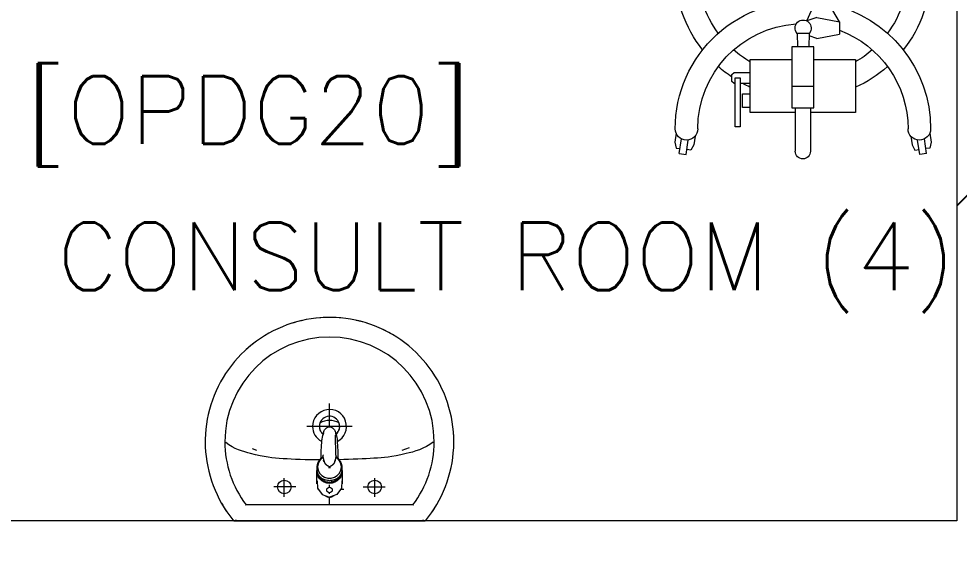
# Model space of a CAD drawing. Header units: inches. Extents: x -12418 to 57169, y -29325 to 19878.
# Drawn here: x 21774 to 23854, y -10029 to -8847 of the extents above; entities that cross this region are included whole.
import ezdxf

# ---------------------------------------------------------------- set-up
doc = ezdxf.new("R2010")
doc.units = ezdxf.units.IN
doc.header["$LTSCALE"] = 25
doc.header["$MEASUREMENT"] = 0
doc.linetypes.add('DASHDOT', pattern=[25.4, 12.7, -6.35, 0, -6.35])
doc.layers.get('0').update_dxf_attribs({"color": 8})
doc.layers.get('Defpoints').update_dxf_attribs({"color": 8})
for name, color, linetype, lineweight in [('00-Ground Floor$0$72_EGR_BASE_TEXT', 252, 'Continuous', 5), ('00-Ground Floor$0$LOADING', 253, 'Continuous', 5), ('00-Ground Floor$0$P-SANR-FIXT', 6, 'Continuous', 18), ('00-Ground Floor$0$P-SANR-FIXT-1', 6, 'Continuous', 13), ('00-Ground Floor$0$Walls', 251, 'Continuous', 5), ('E-LITE-CLNG-CNDT', 6, 'DASHDOT', 35), ('T-DATA-DIM', 251, 'DASHDOT', 25), ('T-DATA-DIM @ 100', 251, 'DASHDOT', 25)]:
    doc.layers.add(name, color=color, linetype=linetype, lineweight=lineweight)
doc.styles.add('00-Ground Floor$0$SIMPLEX', font='SIMPLEX.shx', dxfattribs={"height": 150})
doc.styles.add('DC_Simplex', font='SIMPLEX.shx', dxfattribs={"width": 0.7})
doc.dimstyles.new('DevCad-MM', dxfattribs={"dimscale": 0.01, "dimtxt": 2, "dimasz": 2, "dimexe": 1, "dimexo": 1, "dimgap": 0.6, "dimtad": 1, "dimdec": 0, "dimrnd": 10, "dimzin": 1, "dimdsep": 46, "dimtxsty": 'DC_Simplex', "dimblk1": 'OBLIQUE', "dimblk2": 'OBLIQUE', "dimsah": 1, "dimcen": 3, "dimclrd": 256, "dimclre": 256, "dimclrt": 45, "dimadec": 0, "dimazin": 0, "dimtfac": 1, "dimtdec": 0, "dimtix": 1, "dimtmove": 2, "dimatfit": 2, "dimldrblk": 'OBLIQUE', "dimfxl": 1, "dimtolj": 1, "dimtzin": 0, "dimarcsym": 0})

# ---------------------------------------------------------------- blocks, each defined once
blk = doc.blocks.new('00-Ground Floor$0$mobile light')
at = {"layer": '00-Ground Floor$0$LOADING'}
for p, q in [((1882.58, -498.29), (1882.35, -499.8)), ((1882.58, -498.29), (1885.78, -498.78)), ((1883.78, -497.56), (1883.65, -498.45)), ((1885.1, -497.29), (1883.78, -497.56)), ((1887.04, -497.59), (1885.1, -497.29)), ((1923.94, -497.59), (1925.88, -497.29)), ((1928.41, -498.29), (1925.2, -498.78)), ((1925.88, -497.29), (1927.2, -497.56)), ((1927.2, -497.56), (1927.33, -498.45)), ((1928.41, -498.29), (1928.63, -499.8)), ((1882.35, -499.8), (1885.55, -500.28)), ((1883.28, -500.85), (1883.42, -499.96)), ((1884.47, -501.5), (1883.28, -500.85)), ((1928.63, -499.8), (1925.43, -500.28)), ((1926.52, -501.5), (1927.7, -500.85)), ((1927.7, -500.85), (1927.56, -499.96)), ((1886.4, -501.79), (1884.47, -501.5)), ((1924.58, -501.79), (1926.52, -501.5)), ((1947.59, -502.62), (1941.09, -502.62)), ((1948.76, -501.94), (1947.59, -502.62)), ((1947.59, -502.62), (1947.59, -505.45)), ((1948.15, -506.5), (1952.41, -502.55)), ((1953.47, -501.94), (1948.76, -501.94)), ((1958.23, -506.5), (1953.47, -501.94)), ((1947.59, -505.45), (1941.09, -505.45)), ((1947.59, -505.45), (1948.15, -506.5)), ((1946.6, -512.08), (1948.15, -506.5)), ((1958.23, -506.5), (1948.15, -506.5)), ((1959.78, -512.08), (1958.23, -506.5)), ((1963.08, -509.67), (1943.3, -509.67)), ((1959.78, -512.08), (1946.6, -512.08)), ((1908.01, -522.53), (1909, -517.55)), ((1911.69, -517.55), (1909, -517.55)), ((1912.69, -522.53), (1911.69, -517.55)), ((1911.69, -517.55), (1914.17, -518.99)), ((1914.17, -518.99), (1914.17, -523.77)), ((1921.08, -519.69), (1914.74, -519.69)), ((1922.73, -518.8), (1921.08, -519.69)), ((1921.08, -519.69), (1921.08, -523.01)), ((1921.08, -519.69), (1921.08, -523.01)), ((1925.38, -518.8), (1922.73, -518.8)), ((1892.68, -523.97), (1883.05, -523.97)), ((1892.68, -528.06), (1892.68, -523.24)), ((1892.68, -523.24), (1906.16, -523.24)), ((1897.5, -528.06), (1897.5, -523.24)), ((1906.16, -523.24), (1906.16, -528.06)), ((1908.01, -522.53), (1908.62, -524.28)), ((1912.69, -522.53), (1911.9, -524.78)), ((1911.9, -524.78), (1914.17, -523.77)), ((1921.08, -523.01), (1914.77, -523.01)), ((1922.73, -523.93), (1921.08, -523.04)), ((1925.38, -523.93), (1922.73, -523.93)), ((1909.15, -524.25), (1906.16, -524.32)), ((1909.15, -524.25), (1909.15, -526.94)), ((1892.68, -527.34), (1883.05, -527.34)), ((1906.16, -528.06), (1892.68, -528.06)), ((1909.15, -526.94), (1906.16, -526.87)), ((1882.35, -551.47), (1885.55, -550.99)), ((1884.47, -549.77), (1883.28, -550.42)), ((1883.28, -550.42), (1883.42, -551.31)), ((1886.4, -549.48), (1884.47, -549.77)), ((1924.58, -549.48), (1926.52, -549.77)), ((1928.63, -551.47), (1925.43, -550.99)), ((1926.52, -549.77), (1927.7, -550.42)), ((1927.7, -550.42), (1927.56, -551.31)), ((1882.58, -552.98), (1882.35, -551.47)), ((1882.58, -552.98), (1885.78, -552.5)), ((1883.78, -553.71), (1883.65, -552.82)), ((1928.41, -552.98), (1925.2, -552.5)), ((1927.2, -553.71), (1927.33, -552.82)), ((1928.41, -552.98), (1928.63, -551.47)), ((1885.1, -553.98), (1883.78, -553.71)), ((1887.04, -553.69), (1885.1, -553.98)), ((1923.94, -553.69), (1925.88, -553.98)), ((1925.88, -553.98), (1927.2, -553.71))]:
    blk.add_line(p, q, dxfattribs=at)
for points in [[(1903.33, -523.24), (1903.33, -514.02), (1891.61, -514.02), (1891.61, -523.97)], [(1954.27, -524.55), (1954.27, -528.82), (1952.05, -528.82), (1952.05, -524.5)], [(1891.61, -527.34), (1891.61, -537.34), (1903.33, -537.34), (1903.33, -528.06)], [(1892.74, -537.34), (1892.74, -539.04), (1895.76, -539.04), (1895.76, -537.34)], [(1898.05, -537.34), (1898.05, -539.5)], [(1898.05, -540.63), (1898.05, -540.87), (1898.53, -541.35), (1900.02, -541.35), (1900.5, -540.87), (1900.5, -537.34)]]:
    blk.add_lwpolyline(points, dxfattribs=at)
for points in [[(1929.78, -518.8), (1925.38, -518.8), (1925.38, -523.93), (1929.78, -523.93)], [(1899.3, -539.5), (1888.5, -539.5), (1888.5, -540.63), (1899.3, -540.63)]]:
    blk.add_lwpolyline(points, close=True, dxfattribs=at)
for centre, radius in [((1945.96, -511.25), 0.793), ((1960.42, -511.25), 0.793), ((1953.01, -531.79), 8.32), ((1953.01, -531.79), 7.35), ((1938.31, -531.85), 0.793), ((1968.07, -531.85), 0.793), ((1953.19, -546.77), 0.793)]:
    blk.add_circle(centre, radius, dxfattribs=at)
for centre, radius, start, end in [((1888.02, -499.89), 2.5, 90, 270), ((1888.02, -525.64), 28.25, 12.1463, 90), ((1922.96, -525.64), 28.25, 90, 128.2073), ((1922.96, -499.89), 2.5, 270, 90), ((1888.02, -525.64), 23.25, 20.3387, 90), ((1922.96, -525.64), 23.25, 90, 126.3743), ((1942.82, -519.31), 16.86, 97.1293, 177.6115), ((1942.82, -519.31), 13.97, 97.1293, 177.6115), ((1922.96, -525.64), 28.25, 138.4974, 155.7305), ((1922.96, -525.64), 23.25, 138.7224, 150.0382), ((1980.13, -532.49), 43.32, 148.2167, 181.2501), ((1926.25, -532.49), 43.32, 358.7499, 31.7833), ((1980.13, -532.49), 40.72, 152.4092, 181.2501), ((1946.6, -514.96), 2.89, 90, 152.4092), ((1959.78, -514.96), 2.89, 27.5908, 90), ((1926.25, -532.49), 40.72, 358.7499, 27.5908), ((1911.94, -521.38), 3.27, 313.0112, 46.9888), ((1883.05, -525.65), 1.68, 90, 270), ((1888.02, -525.64), 28.25, 270, 5.3386), ((1910.32, -525.6), 1.78, 229.0673, 130.9327), ((1888.02, -525.64), 23.25, 270, 356.3184), ((1953.19, -531.93), 16.44, 185.2361, 354.7639), ((1953.19, -531.93), 13.84, 185.2361, 354.7639), ((1922.96, -525.64), 28.25, 204.483, 208.105), ((1922.96, -525.64), 23.25, 210.2349, 221.2776), ((1922.96, -525.64), 28.25, 213.7985, 221.5026), ((1922.96, -525.64), 23.25, 233.6257, 270), ((1888.02, -551.39), 2.5, 90, 270), ((1922.96, -525.64), 28.25, 231.7927, 270), ((1922.96, -551.39), 2.5, 270, 90)]:
    blk.add_arc(centre, radius, start, end, dxfattribs=at)
blk = doc.blocks.new('00-Ground Floor$0$FP_138-161_A_00_GFL_-0_080_Einreichung_Grundrisse_100')
at = {"layer": '00-Ground Floor$0$P-SANR-FIXT'}
blk.add_line((-0.0044, -0.0019), (-0.0045, -0.0021), dxfattribs=at)
at = {"layer": '00-Ground Floor$0$P-SANR-FIXT', "flags": 128}
blk.add_lwpolyline([(-0.0057, -0.0037), (-0.0058, -0.0039), (-0.006, -0.004)], dxfattribs=at)
blk = doc.blocks.new('00-Ground Floor$0$FP_139-161_A_00_GFL_-0_080_Einreichung_Grundrisse_100')
at = {"layer": '00-Ground Floor$0$P-SANR-FIXT'}
blk.add_line((0.0045, -0.0022), (0.0044, -0.002), dxfattribs=at)
at = {"layer": '00-Ground Floor$0$P-SANR-FIXT', "flags": 128}
blk.add_lwpolyline([(0.006, -0.004), (0.0059, -0.0039), (0.0057, -0.0038)], dxfattribs=at)
blk = doc.blocks.new('00-Ground Floor$0$IS_Ceraplus_B8204_BIM_BG _1_ - B8204AA - CERAPLUS single lever basin mixer with pop-up waste-V137-161_A_00_GFL_-0_080_Einreichung_Grundrisse_100')
at = {"layer": '00-Ground Floor$0$P-SANR-FIXT-1'}
h = blk.add_hatch(dxfattribs=at)
h.set_pattern_fill('FP_26', color=256, style=0, pattern_type=2)
h.set_pattern_definition([(225, (0.009, 0), (0.010607, -0.010607), []), (315, (0.009, 0), (0.010607, 0.010607), [])])
h.paths.add_polyline_path([(0.0056, -0.002), (0.0058, -0.0024), (0.0058, -0.0021)])
h.paths.add_polyline_path([(0.007, -0.0039), (0.0088, -0.0045), (0.0084, -0.0043)])
at = {"layer": '00-Ground Floor$0$LOADING'}
for p, q in [((-0.028, 0), (-0.028, -0.0281)), ((0.028, -0.0281), (0.028, 0)), ((-0.0274, -0.0337), (-0.0271, -0.0392)), ((-0.0262, -0.0282), (-0.0263, -0.0287)), ((0.0263, -0.0287), (0.0262, -0.0282)), ((0.0262, -0.0293), (0.0263, -0.0287)), ((0.0271, -0.0392), (0.0274, -0.0337)), ((-0.0137, -0.0512), (-0.0129, -0.0517)), ((0.0124, -0.052), (0.0133, -0.0515)), ((0.0185, -0.0618), (0.019, -0.0539)), ((0.019, -0.0539), (0.0188, -0.0561)), ((0.014, -0.0647), (0.0133, -0.1077))]:
    blk.add_line(p, q, dxfattribs=at)
at = {"layer": '00-Ground Floor$0$LOADING', "flags": 128}
for points in [[(-0.0272, -0.0069), (-0.0266, 0.009), (-0.0165, 0.0236), (0, 0.0291)], [(0.0272, -0.0069), (0.0266, 0.009), (0.0165, 0.0236), (0, 0.0291)], [(-0.0176, -0.0568), (-0.0224, -0.0513), (-0.0254, -0.0448), (-0.0264, -0.0376), (-0.0253, -0.0305), (-0.0222, -0.024), (-0.0172, -0.0186), (-0.0109, -0.0147), (-0.0037, -0.0127), (0.0037, -0.0127), (0.0109, -0.0147), (0.0172, -0.0186), (0.0222, -0.024), (0.0253, -0.0305), (0.0264, -0.0376), (0.0254, -0.0448), (0.0224, -0.0513), (0.0176, -0.0568)], [(-0.0271, -0.0393), (-0.027, -0.0403), (-0.0269, -0.0414), (-0.0267, -0.0424), (-0.0265, -0.0434), (-0.0262, -0.0444), (-0.0259, -0.0454), (-0.0255, -0.0464), (-0.0252, -0.0474), (-0.0247, -0.0484), (-0.0243, -0.0493), (-0.0238, -0.0502), (-0.0232, -0.0511), (-0.0226, -0.052), (-0.022, -0.0529), (-0.0214, -0.0537), (-0.0207, -0.0545), (-0.0199, -0.0553), (-0.0192, -0.0561), (-0.0184, -0.0568), (-0.0176, -0.0575), (-0.0173, -0.0577)], [(0.0173, -0.0577), (0.0181, -0.057), (0.0189, -0.0563), (0.0197, -0.0556), (0.0204, -0.0548), (0.0211, -0.054), (0.0218, -0.0532), (0.0224, -0.0523), (0.023, -0.0514), (0.0236, -0.0505), (0.0241, -0.0496), (0.0246, -0.0487), (0.025, -0.0477), (0.0254, -0.0467), (0.0258, -0.0458), (0.0261, -0.0448), (0.0264, -0.0437), (0.0266, -0.0427), (0.0268, -0.0417), (0.027, -0.0407), (0.0271, -0.0396), (0.0271, -0.0393)], [(-0.019, -0.0539), (-0.0185, -0.0615), (-0.0185, -0.0618)], [(-0.0162, -0.0579), (-0.0156, -0.058), (-0.0151, -0.0581), (-0.0146, -0.0583), (-0.0142, -0.0586), (-0.0139, -0.0588), (-0.0138, -0.0591)], [(-0.0138, -0.0591), (-0.0139, -0.0612), (-0.014, -0.0633)], [(0.0138, -0.0591), (0.0139, -0.0588), (0.0142, -0.0586), (0.0146, -0.0583), (0.0151, -0.0581), (0.0156, -0.058), (0.0162, -0.0579)], [(0.014, -0.0633), (0.0139, -0.0612), (0.0138, -0.0591)], [(0.0171, -0.0578), (0.0174, -0.0575), (0.0176, -0.0568)], [(-0.0181, -0.0728), (-0.0177, -0.083), (-0.0172, -0.0938)], [(0.0172, -0.0938), (0.0177, -0.083), (0.0181, -0.0728)], [(0.0184, -0.0651), (0.0184, -0.0652), (0.0184, -0.0652), (0.0184, -0.0652), (0.0184, -0.0654), (0.0184, -0.0655)], [(-0.0129, -0.1142), (-0.0124, -0.1161), (-0.0118, -0.1179), (-0.0109, -0.1197), (-0.0098, -0.1214), (-0.0084, -0.123), (-0.0067, -0.1244), (-0.0047, -0.1255), (-0.0025, -0.1263), (0, -0.1266)], [(0, -0.1266), (0.0025, -0.1263), (0.0047, -0.1255), (0.0067, -0.1244), (0.0084, -0.123), (0.0098, -0.1214), (0.0109, -0.1197), (0.0118, -0.1179), (0.0124, -0.1161), (0.0129, -0.1142)]]:
    blk.add_lwpolyline(points, dxfattribs=at)
at = {"layer": '00-Ground Floor$0$LOADING'}
for centre, radius, start, end in [((0, 0.0135), 0.00603, 0, 180), ((0, 0.0135), 0.00603, 180, 0), ((-0.009, 0), 0.005, 300, 315), ((0.009, 0), 0.005, 225, 240)]:
    blk.add_arc(centre, radius, start, end, dxfattribs=at)
for centre, major_axis, start_param, end_param in [((0, -0.0281), (-0.028, 0), 4.712389, 6.47291), ((0, -0.0287), (0.0267, 0), 1.570796, 3.036556), ((0, -0.0287), (0.0263, 0), 2.625648, 2.791756), ((0, -0.0287), (-0.0263, 0), 4.712389, 5.759587), ((0, -0.0281), (0.028, 0), 6.093357, 7.853982), ((0, -0.0287), (0.0267, 0), 0.105099, 1.570796), ((0, -0.0287), (0.0262, 0), 0.523599, 1.570796), ((0, -0.0287), (0.0262, 0), 0.349919, 0.515945), ((0, -0.0321), (0.0275, 0), 3.141823, 3.202701), ((0, -0.0321), (0.0275, 0), 3.239313, 3.439417), ((0, -0.0281), (0.028, 0), 3.371221, 3.483334), ((0, -0.0287), (0.0267, 0), 6.059374, 6.108652), ((0, -0.0321), (0.0275, 0), 5.985527, 6.185455), ((0, -0.0281), (0.028, 0), 5.94107, 6.05344), ((0, -0.0321), (0.0275, 0), 6.222066, 6.282955), ((0, -0.0312), (0.0248, 0), 4.111947, 4.191073), ((0, -0.0281), (0.028, 0), 4.202431, 4.259552), ((0, -0.0287), (0.0263, 0), 4.169225, 4.2325), ((0, -0.0281), (0.028, 0), 5.172057, 5.222265)]:
    blk.add_ellipse(centre, major_axis=major_axis, ratio=0.961262, start_param=start_param, end_param=end_param, dxfattribs=at)
for points, knots in [([(-0.0215, -0.0162), (-0.0216, -0.0163), (-0.0219, -0.0167), (-0.0227, -0.0177), (-0.0238, -0.0192), (-0.0249, -0.0211), (-0.0258, -0.0231), (-0.0266, -0.0253), (-0.0273, -0.0282), (-0.0275, -0.0305), (-0.0275, -0.0321)], [0.7859035, 0.7859035, 0.7859035, 0.7859035, 0.7916667, 0.8055556, 0.8333333, 0.8611111, 0.8888889, 0.9166667, 0.9444444, 1, 1, 1, 1]), ([(0.021, -0.0157), (0.0208, -0.0154), (0.0203, -0.0149), (0.0192, -0.0139), (0.0177, -0.0127), (0.0161, -0.0117), (0.0148, -0.0109), (0.0138, -0.0104), (0.0127, -0.0099), (0.0113, -0.0093), (0.0087, -0.0084), (0.0048, -0.0075), (0, -0.0071), (-0.0048, -0.0075), (-0.0087, -0.0084), (-0.0113, -0.0093), (-0.0127, -0.0099), (-0.0138, -0.0104), (-0.0148, -0.0109), (-0.0161, -0.0117), (-0.0177, -0.0127), (-0.0191, -0.0139), (-0.0202, -0.0149), (-0.0208, -0.0154), (-0.021, -0.0157)], [0.2222222, 0.2222222, 0.2222222, 0.2222222, 0.2361111, 0.25, 0.2777778, 0.3055556, 0.3194444, 0.3333333, 0.3472222, 0.3611111, 0.3888889, 0.4444444, 0.5, 0.5555556, 0.6111111, 0.6388889, 0.6527778, 0.6666667, 0.6805556, 0.6944444, 0.7222222, 0.75, 0.7638889, 0.7777778, 0.7777778, 0.7777778, 0.7777778]), ([(0.0275, -0.0321), (0.0275, -0.0305), (0.0273, -0.0282), (0.0266, -0.0253), (0.0258, -0.0231), (0.0249, -0.0211), (0.0238, -0.0192), (0.0227, -0.0177), (0.0219, -0.0167), (0.0216, -0.0163), (0.0215, -0.0162)], [0, 0, 0, 0, 0.0555556, 0.0833333, 0.1111111, 0.1388889, 0.1666667, 0.1944444, 0.2083333, 0.2142181, 0.2142181, 0.2142181, 0.2142181]), ([(0, -0.0378), (-0.0005, -0.038), (-0.0012, -0.0384), (-0.0021, -0.0389), (-0.0028, -0.0393), (-0.0035, -0.0397), (-0.0042, -0.04), (-0.0049, -0.0405), (-0.0055, -0.0409), (-0.0061, -0.0414), (-0.0067, -0.0419), (-0.0072, -0.0424), (-0.0078, -0.0429), (-0.0083, -0.0435), (-0.0088, -0.0441), (-0.0092, -0.0446), (-0.0096, -0.0452), (-0.01, -0.0459), (-0.0103, -0.0466), (-0.0105, -0.0472), (-0.0107, -0.0477), (-0.0108, -0.0481), (-0.0109, -0.0484), (-0.0111, -0.0489), (-0.0114, -0.0497), (-0.0118, -0.0509), (-0.0122, -0.0521), (-0.0124, -0.053), (-0.0126, -0.0537), (-0.0128, -0.0544), (-0.0129, -0.0552), (-0.0131, -0.0559), (-0.0132, -0.0566), (-0.0134, -0.0572), (-0.0136, -0.0581), (-0.0137, -0.0587), (-0.0138, -0.0591)], [0, 0, 0, 0, 0.055556, 0.083333, 0.111111, 0.138889, 0.166667, 0.194444, 0.222222, 0.25, 0.277778, 0.305556, 0.333333, 0.361111, 0.388889, 0.416667, 0.444444, 0.472222, 0.5, 0.527778, 0.541667, 0.555556, 0.569444, 0.583333, 0.611111, 0.666667, 0.722222, 0.75, 0.777778, 0.805556, 0.833333, 0.861111, 0.888889, 0.916667, 0.944444, 1, 1, 1, 1]), ([(0, -0.0357), (-0.0006, -0.0357), (-0.0013, -0.0357), (-0.002, -0.0357), (-0.0022, -0.0357)], [0, 0, 0, 0, 0.1, 0.1298359, 0.1298359, 0.1298359, 0.1298359]), ([(0.0022, -0.0357), (0.002, -0.0357), (0.0013, -0.0357), (0.0006, -0.0357), (0, -0.0357)], [0.8701578, 0.8701578, 0.8701578, 0.8701578, 0.9, 1, 1, 1, 1]), ([(0.0138, -0.0591), (0.0137, -0.0587), (0.0136, -0.0581), (0.0134, -0.0572), (0.0132, -0.0566), (0.0131, -0.0559), (0.0129, -0.0552), (0.0128, -0.0544), (0.0126, -0.0537), (0.0124, -0.053), (0.0122, -0.0521), (0.0118, -0.0509), (0.0114, -0.0497), (0.0111, -0.0489), (0.0109, -0.0484), (0.0108, -0.0481), (0.0107, -0.0477), (0.0105, -0.0472), (0.0103, -0.0466), (0.01, -0.0459), (0.0096, -0.0452), (0.0092, -0.0446), (0.0088, -0.0441), (0.0083, -0.0435), (0.0078, -0.0429), (0.0072, -0.0424), (0.0067, -0.0419), (0.0061, -0.0414), (0.0055, -0.0409), (0.0049, -0.0405), (0.0042, -0.04), (0.0035, -0.0397), (0.0028, -0.0393), (0.0021, -0.0389), (0.0012, -0.0384), (0.0005, -0.038), (0, -0.0378)], [0, 0, 0, 0, 0.055556, 0.083333, 0.111111, 0.138889, 0.166667, 0.194444, 0.222222, 0.25, 0.277778, 0.333333, 0.388889, 0.416667, 0.430556, 0.444444, 0.458333, 0.472222, 0.5, 0.527778, 0.555556, 0.583333, 0.611111, 0.638889, 0.666667, 0.694444, 0.722222, 0.75, 0.777778, 0.805556, 0.833333, 0.861111, 0.888889, 0.916667, 0.944444, 1, 1, 1, 1]), ([(-0.0188, -0.0538), (-0.0188, -0.0547), (-0.0186, -0.0582), (-0.0185, -0.0619), (-0.0184, -0.0646)], [0.6724021, 0.6724021, 0.6724021, 0.6724021, 0.75, 1, 1, 1, 1]), ([(-0.0162, -0.0579), (-0.0162, -0.0578), (-0.0163, -0.0578), (-0.0165, -0.0577), (-0.0166, -0.0575), (-0.0167, -0.0574), (-0.0169, -0.0573), (-0.017, -0.0572), (-0.0172, -0.0571), (-0.0173, -0.057), (-0.0175, -0.0569), (-0.0176, -0.0568)], [0, 0, 0, 0, 0.1, 0.2, 0.3, 0.4, 0.5, 0.6, 0.7, 0.8, 1, 1, 1, 1]), ([(-0.0148, -0.0587), (-0.015, -0.0586), (-0.0159, -0.0583), (-0.0167, -0.058), (-0.0172, -0.0578)], [0.8, 0.8, 0.8, 0.8, 0.85, 1, 1, 1, 1]), ([(0.0141, -0.0613), (0.0141, -0.0611), (0.0143, -0.0608), (0.0145, -0.0604), (0.0148, -0.06), (0.0151, -0.0596), (0.0153, -0.0594), (0.0155, -0.0592), (0.0156, -0.059), (0.0158, -0.0588), (0.016, -0.0587), (0.0163, -0.0585), (0.0165, -0.0583), (0.0166, -0.0582)], [0.3333333, 0.3333333, 0.3333333, 0.3333333, 0.4166667, 0.5, 0.5833333, 0.6666667, 0.7083333, 0.75, 0.7916667, 0.8333333, 0.875, 0.9166667, 1, 1, 1, 1]), ([(0.0176, -0.0568), (0.0175, -0.0569), (0.0173, -0.057), (0.0172, -0.0571), (0.017, -0.0572), (0.0169, -0.0573), (0.0167, -0.0574), (0.0166, -0.0575), (0.0165, -0.0577), (0.0163, -0.0578), (0.0162, -0.0578), (0.0162, -0.0579)], [0, 0, 0, 0, 0.2, 0.3, 0.4, 0.5, 0.6, 0.7, 0.8, 0.9, 1, 1, 1, 1]), ([(0.0184, -0.0646), (0.0185, -0.0619), (0.0186, -0.0582), (0.0188, -0.0547), (0.0188, -0.0538)], [0, 0, 0, 0, 0.25, 0.3275586, 0.3275586, 0.3275586, 0.3275586]), ([(-0.0131, -0.1116), (-0.0132, -0.1115), (-0.0135, -0.1109), (-0.0141, -0.1099), (-0.0147, -0.1086), (-0.0153, -0.1072), (-0.0159, -0.1053), (-0.0167, -0.1021), (-0.0171, -0.0992), (-0.0171, -0.0973)], [0.4856715, 0.4856715, 0.4856715, 0.4856715, 0.5, 0.55, 0.6, 0.65, 0.7, 0.8, 1, 1, 1, 1]), ([(0.0131, -0.1116), (0.0133, -0.1113), (0.0137, -0.1106), (0.0142, -0.1096), (0.0147, -0.1084), (0.0153, -0.1072), (0.0159, -0.1053), (0.0167, -0.1021), (0.0171, -0.0992), (0.0171, -0.0973)], [-0.5143371, -0.5143371, -0.5143371, -0.5143371, -0.475, -0.4375, -0.4, -0.35, -0.3, -0.2, 0, 0, 0, 0]), ([(-0.0132, -0.1091), (-0.0132, -0.1096), (-0.0132, -0.1103), (-0.0132, -0.1111), (-0.0132, -0.1115), (-0.0132, -0.1118), (-0.0131, -0.1122), (-0.0131, -0.1125), (-0.0131, -0.1128), (-0.0131, -0.1131), (-0.013, -0.1134), (-0.013, -0.1138), (-0.0129, -0.1141), (-0.0129, -0.1142)], [0.2, 0.2, 0.2, 0.2, 0.4, 0.5, 0.55, 0.6, 0.65, 0.7, 0.75, 0.8, 0.85, 0.9, 1, 1, 1, 1]), ([(0.0129, -0.1142), (0.0129, -0.1141), (0.013, -0.1138), (0.013, -0.1134), (0.0131, -0.1131), (0.0131, -0.1128), (0.0131, -0.1125), (0.0131, -0.1122), (0.0132, -0.1118), (0.0132, -0.1115), (0.0132, -0.1111), (0.0132, -0.1103), (0.0132, -0.1096), (0.0132, -0.1091)], [0, 0, 0, 0, 0.1, 0.15, 0.2, 0.25, 0.3, 0.35, 0.4, 0.45, 0.5, 0.6, 0.8, 0.8, 0.8, 0.8])]:
    blk.add_open_spline(points, degree=3, knots=knots, dxfattribs=at)
for points in [[(-0.0172, -0.0578), (-0.0171, -0.0578), (-0.0169, -0.058), (-0.0167, -0.0581), (-0.0166, -0.0582)], [(-0.0162, -0.0579), (-0.0162, -0.0579), (-0.0164, -0.0581), (-0.0165, -0.0582), (-0.0166, -0.0583), (-0.0166, -0.0582), (-0.0166, -0.0582)], [(-0.0166, -0.0582), (-0.0163, -0.0585), (-0.0156, -0.059), (-0.0148, -0.0599), (-0.0142, -0.0609), (-0.0139, -0.0617), (-0.0138, -0.0621)], [(0.0172, -0.0578), (0.0168, -0.0579), (0.0158, -0.0583), (0.0147, -0.0587), (0.0141, -0.059)], [(0.0166, -0.0582), (0.0166, -0.0582), (0.0166, -0.0583), (0.0165, -0.0582), (0.0164, -0.0581), (0.0162, -0.0579), (0.0162, -0.0579)], [(0.0166, -0.0582), (0.0167, -0.0582), (0.0168, -0.0581), (0.0169, -0.058), (0.0169, -0.058)], [(0.0169, -0.058), (0.017, -0.0579), (0.0171, -0.0579), (0.0171, -0.0578)], [(-0.0184, -0.0646), (-0.0183, -0.0659), (-0.0182, -0.0684), (-0.0181, -0.0709), (-0.0181, -0.0721)], [(-0.014, -0.0633), (-0.014, -0.0633), (-0.014, -0.0633), (-0.014, -0.0633)], [(-0.014, -0.0646), (-0.014, -0.0644), (-0.014, -0.064), (-0.014, -0.0635), (-0.014, -0.0633)], [(0.014, -0.0633), (0.014, -0.0633), (0.014, -0.0633), (0.014, -0.0633)], [(0.014, -0.0633), (0.014, -0.0635), (0.014, -0.064), (0.014, -0.0644), (0.014, -0.0647)], [(0.0181, -0.0721), (0.0181, -0.0709), (0.0182, -0.0684), (0.0183, -0.0659), (0.0184, -0.0646)], [(-0.0172, -0.0938), (-0.0172, -0.0944), (-0.0172, -0.0956), (-0.0171, -0.0967), (-0.0171, -0.0973)], [(0.0171, -0.0973), (0.0171, -0.0967), (0.0172, -0.0956), (0.0172, -0.0944), (0.0172, -0.0938)]]:
    blk.add_open_spline(points, degree=3, dxfattribs=at)
for name in ['00-Ground Floor$0$FP_138-161_A_00_GFL_-0_080_Einreichung_Grundrisse_100', '00-Ground Floor$0$FP_139-161_A_00_GFL_-0_080_Einreichung_Grundrisse_100']:
    blk.add_blockref(name, (0, 0), dxfattribs=at)
blk = doc.blocks.new('00-Ground Floor$0$_100_WB_KER_REN_55x45x18 - _100_WB_KER_REN_55x45x18-V63-161_A_00_GFL_-0_080_Einreichung_Grundrisse_100')
at = {"layer": '00-Ground Floor$0$LOADING'}
for p, q in [((-0.2075, 0.225), (-0.2075, 0.2227)), ((0.2074, 0.225), (-0.2074, 0.225)), ((0.2075, 0.2227), (0.2075, 0.225)), ((-0.1855, 0.1899), (0.1855, 0.1899)), ((0, 0.1899), (0, 0.1724)), ((-0.1, 0.172), (-0.1, 0.1303)), ((0.1, 0.172), (0.1, 0.1303)), ((-0.0744, 0.15), (-0.1234, 0.15)), ((-0.0259, 0.155), (-0.0315, 0.155)), ((0, 0.1656), (0, 0.1628)), ((0, 0.1509), (0, 0.1454)), ((0.026, 0.155), (0.0248, 0.155)), ((0.0744, 0.15), (0.1234, 0.15)), ((0, 0.1422), (0, 0.1399)), ((-0.1763, 0.0637), (-0.1598, 0.0692)), ((0.1605, 0.0691), (0.1707, 0.0656)), ((-0.05, 0.0161), (0.05, 0.0161)), ((0, 0.0168), (0, -0.0348))]:
    blk.add_line(p, q, dxfattribs=at)
at = {"layer": '00-Ground Floor$0$LOADING', "flags": 128}
for points in [[(-0.2121, 0.225), (-0.219, 0.2164), (-0.2254, 0.2075), (-0.2316, 0.1983), (-0.2373, 0.189), (-0.2427, 0.1794), (-0.2476, 0.1696), (-0.2522, 0.1596), (-0.2564, 0.1494), (-0.2602, 0.1391), (-0.2635, 0.1286), (-0.2665, 0.118), (-0.269, 0.1073), (-0.271, 0.0965), (-0.2727, 0.0856), (-0.2739, 0.0747), (-0.2747, 0.0637), (-0.275, 0.0527), (-0.275, 0.05)], [(0.275, 0.05), (0.2748, 0.061), (0.2741, 0.072), (0.273, 0.0829), (0.2715, 0.0938), (0.2695, 0.1046), (0.2671, 0.1154), (0.2643, 0.126), (0.261, 0.1365), (0.2574, 0.1469), (0.2533, 0.1571), (0.2488, 0.1671), (0.2439, 0.177), (0.2387, 0.1866), (0.233, 0.1961), (0.227, 0.2053), (0.2206, 0.2142), (0.2138, 0.2229), (0.2121, 0.225)], [(-0.275, 0.05), (-0.2748, 0.039), (-0.2741, 0.028), (-0.273, 0.0171), (-0.2715, 0.0062), (-0.2695, -0.0046), (-0.2671, -0.0154), (-0.2643, -0.026), (-0.261, -0.0365), (-0.2574, -0.0469), (-0.2533, -0.0571), (-0.2488, -0.0671), (-0.2439, -0.077), (-0.2387, -0.0866), (-0.233, -0.0961), (-0.227, -0.1053), (-0.2206, -0.1142), (-0.2138, -0.1229), (-0.2067, -0.1313), (-0.1993, -0.1395), (-0.1916, -0.1473), (-0.1836, -0.1548), (-0.1752, -0.162), (-0.1666, -0.1688), (-0.1577, -0.1753), (-0.1486, -0.1814), (-0.1392, -0.1872), (-0.1296, -0.1925), (-0.1198, -0.1975), (-0.1098, -0.2021), (-0.0996, -0.2063), (-0.0893, -0.2101), (-0.0788, -0.2135), (-0.0682, -0.2164), (-0.0575, -0.2189), (-0.0467, -0.221), (-0.0359, -0.2227), (-0.0249, -0.2239), (-0.014, -0.2246), (-0.003, -0.225), (0.008, -0.2249), (0.019, -0.2243), (0.03, -0.2234), (0.0409, -0.2219), (0.0517, -0.2201), (0.0625, -0.2178), (0.0731, -0.2151), (0.0837, -0.212), (0.0941, -0.2084), (0.1043, -0.2044), (0.1144, -0.2001), (0.1243, -0.1953), (0.1341, -0.1901), (0.1436, -0.1846), (0.1528, -0.1786), (0.1618, -0.1723), (0.1706, -0.1657), (0.1791, -0.1587), (0.1873, -0.1514), (0.1952, -0.1437), (0.2028, -0.1358), (0.21, -0.1275), (0.217, -0.119), (0.2236, -0.1101), (0.2298, -0.1011), (0.2356, -0.0918), (0.2411, -0.0822), (0.2462, -0.0725), (0.2509, -0.0625), (0.2552, -0.0524), (0.2591, -0.0421), (0.2626, -0.0317), (0.2656, -0.0211), (0.2683, -0.0104), (0.2705, 0.0003), (0.2722, 0.0112), (0.2736, 0.0221), (0.2745, 0.0331), (0.2749, 0.0441), (0.275, 0.05)]]:
    blk.add_lwpolyline(points, dxfattribs=at)
at = {"layer": '00-Ground Floor$0$LOADING'}
for centre in [(-0.1, 0.15), (0.1, 0.15)]:
    blk.add_circle(centre, 0.015, dxfattribs=at)
for centre, radius, start, end in [((0, 0.05), 0.275, 140.4788, 141.2381), ((0, 0.05), 0.275, 38.7619, 39.5212), ((0, 0.05), 0.275, 145.9324, 150.3591), ((0, 0.05), 0.2315, 142.8209, 180), ((0, 0.05), 0.2315, 0, 37.1791), ((0, 0.05), 0.275, 29.6409, 34.0676), ((0, 0.155), 0.0175, 54.0899, 125.9101), ((0, 0.155), 0.0175, 68.869, 83.8798), ((0, 0.155), 0.0175, 251.9463, 258.2346), ((0, 0.05), 0.275, 180, 183.6225), ((0, 0.05), 0.2315, 180, 0), ((0, 0.0161), 0.0375, 117.1305, 0), ((0, 0.0161), 0.0375, 0, 61.4146), ((0, 0.0161), 0.0225, 129.5025, 0), ((0, 0.0161), 0.0225, 156.725, 162.0134), ((0, 0.0161), 0.0225, 138.0808, 143.3939), ((0, 0.0161), 0.0225, 0, 51.4286), ((0, 0.0161), 0.0225, 36.616, 41.9265), ((0, 0.0161), 0.0225, 17.9887, 23.276), ((0, 0.0161), 0.0225, 180, 193.3417), ((0, 0.0161), 0.0225, 197.0466, 201.508), ((0, 0.05), 0.047, 243.4433, 296.5567), ((0, 0.0161), 0.0225, 338.492, 342.9534), ((0, 0.0161), 0.0225, 346.6583, 0), ((0, 0.05), 0.275, 307.6689, 312), ((0, 0.05), 0.275, 240, 245.6589), ((0, 0.05), 0.275, 252, 257.5535), ((0, 0.05), 0.275, 264, 276), ((0, 0.05), 0.275, 282.9241, 288)]:
    blk.add_arc(centre, radius, start, end, dxfattribs=at)
for points, knots in [([(-0.2074, 0.225), (-0.2078, 0.225), (-0.2086, 0.225), (-0.2095, 0.225), (-0.2102, 0.225), (-0.2106, 0.225), (-0.2109, 0.225), (-0.2111, 0.225), (-0.2114, 0.225), (-0.2116, 0.225), (-0.2118, 0.225), (-0.2119, 0.225), (-0.2119, 0.225)], [-1, -1, -1, -1, -0.8333333, -0.6666667, -0.5833333, -0.5, -0.4583333, -0.4166667, -0.3333333, -0.2916667, -0.25, -0.1666667, -0.1666667, -0.1666667, -0.1666667]), ([(0.2119, 0.225), (0.2119, 0.225), (0.2118, 0.225), (0.2116, 0.225), (0.2114, 0.225), (0.2111, 0.225), (0.2109, 0.225), (0.2106, 0.225), (0.2102, 0.225), (0.2095, 0.225), (0.2086, 0.225), (0.2078, 0.225), (0.2074, 0.225)], [-0.8333333, -0.8333333, -0.8333333, -0.8333333, -0.75, -0.7083333, -0.6666667, -0.5833333, -0.5416667, -0.5, -0.4166667, -0.3333333, -0.1666667, 0, 0, 0, 0]), ([(-0.0037, 0.1721), (-0.0046, 0.1719), (-0.0064, 0.1714), (-0.0081, 0.1705), (-0.009, 0.17)], [0.5653198, 0.5653198, 0.5653198, 0.5653198, 0.6111111, 0.6666667, 0.6666667, 0.6666667, 0.6666667]), ([(0.009, 0.17), (0.0086, 0.1703), (0.0077, 0.1708), (0.0059, 0.1715), (0.0046, 0.1719), (0.0037, 0.1721)], [0.3333333, 0.3333333, 0.3333333, 0.3333333, 0.3611111, 0.3888889, 0.4346482, 0.4346482, 0.4346482, 0.4346482]), ([(-0.2294, 0.0509), (-0.2103, 0.066), (-0.1431, 0.0839), (-0.1084, 0.0863), (-0.0496, 0.0893), (-0.0206, 0.0899)], [0.0392191, 0.0392191, 0.0392191, 0.0392191, 0.1715289, 0.4228457, 0.6475389, 0.6475389, 0.6475389, 0.6475389]), ([(0.0209, 0.0903), (0.0512, 0.0901), (0.1113, 0.0879), (0.1514, 0.0828), (0.2115, 0.0665), (0.2292, 0.052)], [0.7533082, 0.7533082, 0.7533082, 0.7533082, 0.9865548, 1.235629, 1.3638988, 1.3638988, 1.3638988, 1.3638988]), ([(-0.0141, 0.0337), (-0.0162, 0.0319), (-0.0207, 0.0267), (-0.0225, 0.02), (-0.0225, 0.0161)], [0.7144203, 0.7144203, 0.7144203, 0.7144203, 0.8333333, 1, 1, 1, 1]), ([(0.0225, 0.0161), (0.0225, 0.0187), (0.0216, 0.0239), (0.0182, 0.0298), (0.0152, 0.0327), (0.0141, 0.0337)], [0, 0, 0, 0, 0.1111111, 0.2222222, 0.285568, 0.285568, 0.285568, 0.285568])]:
    blk.add_open_spline(points, degree=3, knots=knots, dxfattribs=at)
for points in [[(-0.2075, 0.2227), (-0.2075, 0.2231), (-0.2075, 0.2235), (-0.2075, 0.2239)], [(0.2075, 0.2239), (0.2075, 0.2235), (0.2075, 0.2231), (0.2075, 0.2227)], [(-0.1852, 0.1899), (-0.1853, 0.1899), (-0.1854, 0.1899), (-0.1855, 0.1899)], [(0.1855, 0.1899), (0.1854, 0.1899), (0.1853, 0.1899), (0.1852, 0.1899)], [(-0.0009, 0.1725), (-0.0013, 0.1725), (-0.0018, 0.1724), (-0.0022, 0.1724)], [(0.0022, 0.1724), (0.0018, 0.1724), (0.0013, 0.1725), (0.0009, 0.1725)], [(-0.0225, 0.0161), (-0.0225, 0.0147), (-0.0222, 0.012), (-0.0215, 0.0093), (-0.021, 0.008)], [(0.021, 0.008), (0.0215, 0.0093), (0.0222, 0.012), (0.0225, 0.0147), (0.0225, 0.0161)]]:
    blk.add_open_spline(points, degree=3, dxfattribs=at)
at = {"layer": '00-Ground Floor$0$LOADING', "xscale": -1, "rotation": 5.088887490341627e-12}
blk.add_blockref('00-Ground Floor$0$IS_Ceraplus_B8204_BIM_BG _1_ - B8204AA - CERAPLUS single lever basin mixer with pop-up waste-V137-161_A_00_GFL_-0_080_Einreichung_Grundrisse_100', (0, 0.1434), dxfattribs=at)
blk = doc.blocks.new('00-Ground Floor')
at = {"layer": '00-Ground Floor$0$Walls'}
for p, q in [((23849.5, -6447.4, 0), (23849.5, -9957.4, 0)), ((23849.5, -9957.4, 0), (19697.7, -9957.4, 0))]:
    blk.add_line(p, q, dxfattribs=at)
at = {"layer": '00-Ground Floor$0$LOADING'}
for name, p, xscale, yscale, zscale, rotation in [('00-Ground Floor$0$mobile light', (28765.2, -27970.3, 0), -10, 10, 10, 270), ('00-Ground Floor$0$_100_WB_KER_REN_55x45x18 - _100_WB_KER_REN_55x45x18-V63-161_A_00_GFL_-0_080_Einreichung_Grundrisse_100', (22461.6, -9732.4, 0), 1000, 1000, 1000, 180)]:
    blk.add_blockref(name, p, dxfattribs=dict(at, xscale=xscale, yscale=yscale, zscale=zscale, rotation=rotation))
at = {"layer": '00-Ground Floor$0$72_EGR_BASE_TEXT', "char_height": 150, "attachment_point": 2, "style": '00-Ground Floor$0$SIMPLEX'}
for s, insert in [('[OPDG20]', (22282.1, -8973.3, 0)), ('GENERAL CONSULT ROOM (4)', (22360.5, -9297.4, 0))]:
    blk.add_mtext(s, dxfattribs=dict(at, insert=insert))
blk = doc.blocks.new('_OBLIQUE')
at = {"color": 0, "linetype": 'ByBlock'}
blk.add_line((-0.5, -0.5), (0.5, 0.5), dxfattribs=at)
blk = doc.blocks.new('*D151')
at = {"layer": 'Defpoints', "color": 0, "transparency": 16777216}
for p in [(23849.5, -10057.4, 0), (24191.9, -10057.4), (23849.5, -10488.1, 0)]:
    blk.add_point(p, dxfattribs=at)
at = {"layer": 'T-DATA-DIM', "lineweight": -2, "transparency": 16777216}
for p, q in [((24191.9, -10057.4), (24191.9, -9857.4)), ((23949.5, -10057.4), (24291.9, -10057.4)), ((24191.9, -10488.1), (24191.9, -10057.4)), ((23949.5, -10488.1), (24291.9, -10488.1)), ((24191.9, -10488.1), (24191.9, -10688.1))]:
    blk.add_line(p, q, dxfattribs=at)
at = {"layer": 'T-DATA-DIM', "lineweight": -2, "transparency": 16777216, "xscale": 200, "yscale": 200, "zscale": 200}
for p, rotation in [((24191.9, -10057.4), 270), ((24191.9, -10488.1), 90)]:
    blk.add_blockref('_OBLIQUE', p, dxfattribs=dict(at, rotation=rotation))
at = {"layer": 'T-DATA-DIM', "color": 45, "transparency": 16777216, "insert": (24031.9, -10272.8), "char_height": 200, "attachment_point": 5, "rotation": 90, "style": 'DC_Simplex'}
blk.add_mtext('\\A1;430', dxfattribs=at)
blk = doc.blocks.new('*D157')
at = {"layer": 'Defpoints', "color": 0, "transparency": 16777216}
for p in [(23949.5, -9160.4), (23949.5, -9654.3, 0), (24882.1, -9654.3, 0)]:
    blk.add_point(p, dxfattribs=at)
at = {"layer": 'T-DATA-DIM', "lineweight": -2, "transparency": 16777216}
for p, q in [((23949.5, -9554.3), (23949.5, -9060.4)), ((24882.1, -9554.3), (24882.1, -9060.4)), ((24882.1, -9160.4), (23949.5, -9160.4))]:
    blk.add_line(p, q, dxfattribs=at)
at = {"layer": 'T-DATA-DIM', "lineweight": -2, "transparency": 16777216, "xscale": 200, "yscale": 200, "zscale": 200, "rotation": 180}
blk.add_blockref('_OBLIQUE', (23949.5, -9160.4), dxfattribs=at)
at = {"layer": 'T-DATA-DIM', "lineweight": -2, "transparency": 16777216, "xscale": 200, "yscale": 200, "zscale": 200}
blk.add_blockref('_OBLIQUE', (24882.1, -9160.4), dxfattribs=at)
at = {"layer": 'T-DATA-DIM', "color": 45, "transparency": 16777216, "insert": (24415.8, -9000.4), "char_height": 200, "attachment_point": 5, "style": 'DC_Simplex'}
blk.add_mtext('\\A1;930', dxfattribs=at)
blk = doc.blocks.new('*D158')
at = {"layer": 'Defpoints', "color": 0, "transparency": 16777216}
for p in [(23949.5, -8672), (23949.5, -10057.4, 0), (26379.1, -10057.4, 0)]:
    blk.add_point(p, dxfattribs=at)
at = {"layer": 'T-DATA-DIM', "lineweight": -2, "transparency": 16777216}
for p, q in [((23949.5, -9957.4), (23949.5, -8572)), ((26379.1, -9957.4), (26379.1, -8572)), ((26379.1, -8672), (23949.5, -8672))]:
    blk.add_line(p, q, dxfattribs=at)
at = {"layer": 'T-DATA-DIM', "lineweight": -2, "transparency": 16777216, "xscale": 200, "yscale": 200, "zscale": 200, "rotation": 180}
blk.add_blockref('_OBLIQUE', (23949.5, -8672), dxfattribs=at)
at = {"layer": 'T-DATA-DIM', "lineweight": -2, "transparency": 16777216, "xscale": 200, "yscale": 200, "zscale": 200}
blk.add_blockref('_OBLIQUE', (26379.1, -8672), dxfattribs=at)
at = {"layer": 'T-DATA-DIM', "color": 45, "transparency": 16777216, "insert": (25164.3, -8512), "char_height": 200, "attachment_point": 5, "style": 'DC_Simplex'}
blk.add_mtext('\\A1;2430', dxfattribs=at)

msp = doc.modelspace()

# ---------------------------------------------------------------- block references
at = {"layer": 'E-LITE-CLNG-CNDT'}
msp.add_blockref('00-Ground Floor', (0, 0), dxfattribs=at)

# ---------------------------------------------------------------- dimensions: what is measured, and where the dimension line sits
at = {"layer": 'T-DATA-DIM @ 100'}
for base, p1, p2, picture, middle in [((23949.5, -8672), (26379.1, -10057.4, 0), (23949.5, -10057.4, 0), '*D158', (25164.3, -8512)), ((23949.5, -9160.4), (24882.1, -9654.3, 0), (23949.5, -9654.3, 0), '*D157', (24415.8, -9000.4))]:
    dim = msp.add_linear_dim(base=base, p1=p1, p2=p2, dimstyle='DevCad-MM', override={"dimscale": 100, "dimtix": 1, "dimtofl": 1, "dimtmove": 2, "dimatfit": 2}, dxfattribs=at)
    dim.commit()
    dim.dimension.update_dxf_attribs({"geometry": picture, "text_midpoint": middle})
dim = msp.add_linear_dim(base=(24191.9, -10057.4), p1=(23849.5, -10488.1, 0), p2=(23849.5, -10057.4, 0), angle=90, dimstyle='DevCad-MM', override={"dimscale": 100, "dimtix": 1, "dimtofl": 1, "dimtmove": 2, "dimatfit": 2}, dxfattribs=at)
dim.commit()
dim.dimension.update_dxf_attribs({"geometry": '*D151', "text_midpoint": (24031.9, -10272.8)})

doc.saveas('drawing.dxf')
